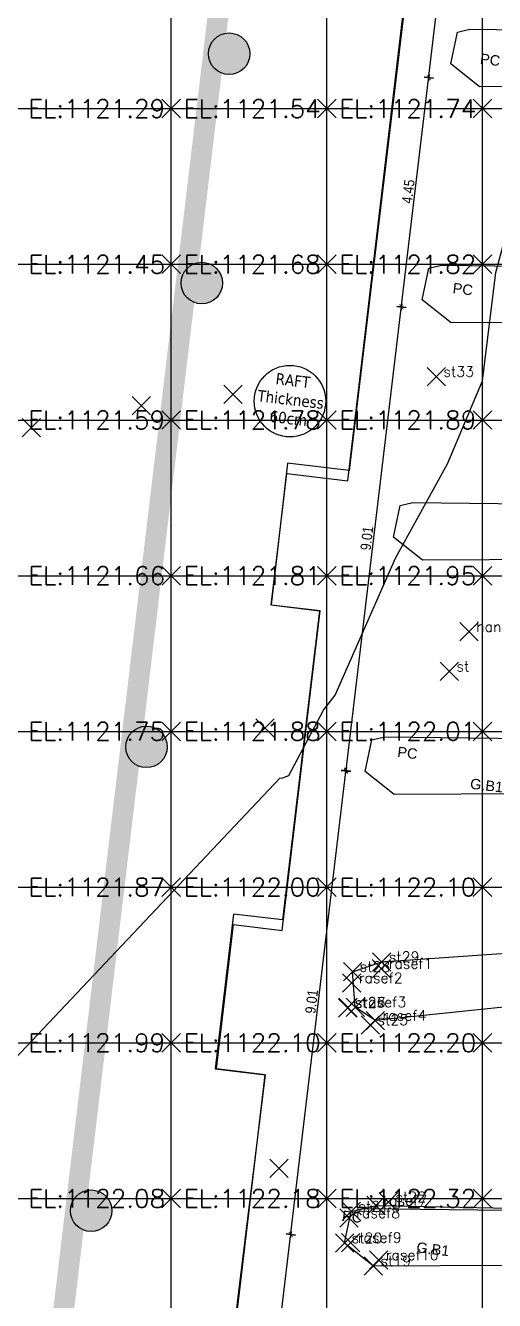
# Model space of a CAD drawing. Header units: metres. Extents: x -212 to 353974, y -37 to 356021.
# Drawn here: x 353791.35 to 353800.4, y 355941.08 to 355965.65 of the extents above; entities that cross this region are included whole.
import ezdxf
from ezdxf.enums import TextEntityAlignment as Align

# ---------------------------------------------------------------- set-up
doc = ezdxf.new("R2010")
doc.units = ezdxf.units.M
for name, color, linetype in [('A-G-DIMENSION', 191, 'Continuous'), ('C-TOPO-MINR', 8, 'Continuous'), ('C-TOPO-TEXT', 7, 'Continuous'), ('Obs.ts.td2', 7, 'Continuous'), ('Obs.ts.td2_Mark', 7, 'Continuous'), ('S-S-BEARING WALL HATCH UNDER THE GROUND', 250, 'Continuous'), ('S-S-COLUMN', 60, 'Continuous'), ('S-S-COLUMN HATCH', 250, 'Continuous'), ('S-TAGS', 135, 'Continuous'), ('S-TEXT- BEAMS', 7, 'Continuous'), ('S-Text-Foundations', 7, 'Continuous'), ('Survey.td2', 7, 'Continuous'), ('V-NODE', 1, 'Continuous')]:
    doc.layers.add(name, color=color, linetype=linetype)
doc.styles.add('ARIAL', font='arial.ttf')
doc.styles.add('Site 1-200 (m)', font='arial.ttf', dxfattribs={"width": 0.85, "height": 0.2})
doc.styles.get("Standard").update_dxf_attribs({"font": 'simplex.shx'})
doc.styles.add('Tohama', font='tahoma.ttf')
doc.dimstyles.new('FC 1-200 (m)', dxfattribs={"dimtxt": 0.26, "dimasz": 0.03, "dimexe": 0.144, "dimexo": 0.144, "dimgap": 0.03, "dimtad": 1, "dimzin": 9, "dimdsep": 46, "dimtxsty": 'Site 1-200 (m)', "dimblk": 'CC-DIMTICK', "dimcen": 90, "dimse1": 1, "dimse2": 1, "dimclrd": 256, "dimclrt": 256, "dimadec": 3, "dimazin": 0, "dimtfac": 1, "dimtix": 1, "dimtmove": 2, "dimatfit": 3, "dimfxl": 0.144, "dimtolj": 1, "dimlwd": -1, "dimarcsym": 0})

# ---------------------------------------------------------------- blocks, each defined once
blk = doc.blocks.new('*U1')
at = {"color": 0, "linetype": 'ByBlock', "lineweight": -2, "transparency": 16777216}
for p, q in [((-0.707, -0.707), (0.707, 0.707)), ((-0.707, 0.707), (0.707, -0.707))]:
    blk.add_line(p, q, dxfattribs=at)
blk = doc.blocks.new('*U615', base_point=(353796.2409, 355943.6295, 1122.2315))
at = {"layer": 'V-NODE', "lineweight": -2, "xscale": 0.25, "yscale": 0.25, "zscale": 0.25}
blk.add_blockref('*U1', (353796.2409, 355943.6295, 1122.2315), dxfattribs=at)
blk = doc.blocks.new('*U616', base_point=(353795.9745, 355952.1124, 1121.9564))
at = {"layer": 'V-NODE', "lineweight": -2, "xscale": 0.25, "yscale": 0.25, "zscale": 0.25}
blk.add_blockref('*U1', (353795.9745, 355952.1124, 1121.9564), dxfattribs=at)
blk = doc.blocks.new('*U622', base_point=(353791.4665, 355957.9022, 1121.5997))
at = {"layer": 'V-NODE', "lineweight": -2, "xscale": 0.25, "yscale": 0.25, "zscale": 0.25}
blk.add_blockref('*U1', (353791.4665, 355957.9022, 1121.5997), dxfattribs=at)
blk = doc.blocks.new('*U623', base_point=(353793.5901, 355958.3264, 1121.7507))
at = {"layer": 'V-NODE', "lineweight": -2, "xscale": 0.25, "yscale": 0.25, "zscale": 0.25}
blk.add_blockref('*U1', (353793.5901, 355958.3264, 1121.7507), dxfattribs=at)
blk = doc.blocks.new('*U624', base_point=(353795.3553, 355958.5413, 1121.8151))
at = {"layer": 'V-NODE', "lineweight": -2, "xscale": 0.25, "yscale": 0.25, "zscale": 0.25}
blk.add_blockref('*U1', (353795.3553, 355958.5413, 1121.8151), dxfattribs=at)
blk = doc.blocks.new('*U932', base_point=(353798.0632, 355941.7468, 1122.3101))
at = {"layer": 'V-NODE', "lineweight": -2, "xscale": 0.25, "yscale": 0.25, "zscale": 0.25}
blk.add_blockref('*U1', (353798.0632, 355941.7468, 1122.3101), dxfattribs=at)
blk = doc.blocks.new('*U933', base_point=(353797.5073, 355942.1899, 1122.3076))
at = {"layer": 'V-NODE', "lineweight": -2, "xscale": 0.25, "yscale": 0.25, "zscale": 0.25}
blk.add_blockref('*U1', (353797.5073, 355942.1899, 1122.3076), dxfattribs=at)
blk = doc.blocks.new('*U934', base_point=(353797.6362, 355942.799, 1122.2874))
at = {"layer": 'V-NODE', "lineweight": -2, "xscale": 0.25, "yscale": 0.25, "zscale": 0.25}
blk.add_blockref('*U1', (353797.6362, 355942.799, 1122.2874), dxfattribs=at)
blk = doc.blocks.new('*U935', base_point=(353798.3519, 355942.9791, 1122.2977))
at = {"layer": 'V-NODE', "lineweight": -2, "xscale": 0.25, "yscale": 0.25, "zscale": 0.25}
blk.add_blockref('*U1', (353798.3519, 355942.9791, 1122.2977), dxfattribs=at)
blk = doc.blocks.new('*U938', base_point=(353798.0054, 355946.3913, 1122.2021))
at = {"layer": 'V-NODE', "lineweight": -2, "xscale": 0.25, "yscale": 0.25, "zscale": 0.25}
blk.add_blockref('*U1', (353798.0054, 355946.3913, 1122.2021), dxfattribs=at)
blk = doc.blocks.new('*U939', base_point=(353797.5713, 355946.7294, 1122.1991))
at = {"layer": 'V-NODE', "lineweight": -2, "xscale": 0.25, "yscale": 0.25, "zscale": 0.25}
blk.add_blockref('*U1', (353797.5713, 355946.7294, 1122.1991), dxfattribs=at)
blk = doc.blocks.new('*U940', base_point=(353797.5687, 355946.7227, 1122.2006))
at = {"layer": 'V-NODE', "lineweight": -2, "xscale": 0.25, "yscale": 0.25, "zscale": 0.25}
blk.add_blockref('*U1', (353797.5687, 355946.7227, 1122.2006), dxfattribs=at)
blk = doc.blocks.new('*U941', base_point=(353797.6618, 355947.4181, 1122.1695))
at = {"layer": 'V-NODE', "lineweight": -2, "xscale": 0.25, "yscale": 0.25, "zscale": 0.25}
blk.add_blockref('*U1', (353797.6618, 355947.4181, 1122.1695), dxfattribs=at)
blk = doc.blocks.new('*U942', base_point=(353798.2241, 355947.6066, 1122.1713))
at = {"layer": 'V-NODE', "lineweight": -2, "xscale": 0.25, "yscale": 0.25, "zscale": 0.25}
blk.add_blockref('*U1', (353798.2241, 355947.6066, 1122.1713), dxfattribs=at)
blk = doc.blocks.new('*U945', base_point=(353798.2198, 355947.4773, 1122.4148))
at = {"layer": 'V-NODE', "lineweight": -2, "xscale": 0.25, "yscale": 0.25, "zscale": 0.25}
blk.add_blockref('*U1', (353798.2198, 355947.4773, 1122.4148), dxfattribs=at)
blk = doc.blocks.new('*U946', base_point=(353797.6437, 355947.2001, 1122.4201))
at = {"layer": 'V-NODE', "lineweight": -2, "xscale": 0.25, "yscale": 0.25, "zscale": 0.25}
blk.add_blockref('*U1', (353797.6437, 355947.2001, 1122.4201), dxfattribs=at)
blk = doc.blocks.new('*U947', base_point=(353797.7132, 355946.7341, 1122.4373))
at = {"layer": 'V-NODE', "lineweight": -2, "xscale": 0.25, "yscale": 0.25, "zscale": 0.25}
blk.add_blockref('*U1', (353797.7132, 355946.7341, 1122.4373), dxfattribs=at)
blk = doc.blocks.new('*U948', base_point=(353798.102, 355946.4778, 1122.4377))
at = {"layer": 'V-NODE', "lineweight": -2, "xscale": 0.25, "yscale": 0.25, "zscale": 0.25}
blk.add_blockref('*U1', (353798.102, 355946.4778, 1122.4377), dxfattribs=at)
blk = doc.blocks.new('*U951', base_point=(353798.1174, 355942.9142, 1122.5396))
at = {"layer": 'V-NODE', "lineweight": -2, "xscale": 0.25, "yscale": 0.25, "zscale": 0.25}
blk.add_blockref('*U1', (353798.1174, 355942.9142, 1122.5396), dxfattribs=at)
blk = doc.blocks.new('*U952', base_point=(353797.5944, 355942.6723, 1122.5332))
at = {"layer": 'V-NODE', "lineweight": -2, "xscale": 0.25, "yscale": 0.25, "zscale": 0.25}
blk.add_blockref('*U1', (353797.5944, 355942.6723, 1122.5332), dxfattribs=at)
blk = doc.blocks.new('*U953', base_point=(353797.625, 355942.1964, 1122.5453))
at = {"layer": 'V-NODE', "lineweight": -2, "xscale": 0.25, "yscale": 0.25, "zscale": 0.25}
blk.add_blockref('*U1', (353797.625, 355942.1964, 1122.5453), dxfattribs=at)
blk = doc.blocks.new('*U954', base_point=(353798.1645, 355941.8628, 1122.5646))
at = {"layer": 'V-NODE', "lineweight": -2, "xscale": 0.25, "yscale": 0.25, "zscale": 0.25}
blk.add_blockref('*U1', (353798.1645, 355941.8628, 1122.5646), dxfattribs=at)
blk = doc.blocks.new('*U996', base_point=(353799.9088, 355953.9686, 1122.0834))
at = {"layer": 'V-NODE', "lineweight": -2, "xscale": 0.25, "yscale": 0.25, "zscale": 0.25}
blk.add_blockref('*U1', (353799.9088, 355953.9686, 1122.0834), dxfattribs=at)
blk = doc.blocks.new('*U997', base_point=(353799.5279, 355953.2035, 1122.0936))
at = {"layer": 'V-NODE', "lineweight": -2, "xscale": 0.25, "yscale": 0.25, "zscale": 0.25}
blk.add_blockref('*U1', (353799.5279, 355953.2035, 1122.0936), dxfattribs=at)
blk = doc.blocks.new('*U1000', base_point=(353799.2773, 355958.8816, 1121.9569))
at = {"layer": 'V-NODE', "lineweight": -2, "xscale": 0.25, "yscale": 0.25, "zscale": 0.25}
blk.add_blockref('*U1', (353799.2773, 355958.8816, 1121.9569), dxfattribs=at)
blk = doc.blocks.new('CC-DIMTICK')
for p, q in [((0, 3), (0, -3)), ((2, 0), (-2, 0))]:
    blk.add_line(p, q)
at = {"const_width": 0.444, "flags": 128}
blk.add_lwpolyline([(-1.41, -1.41), (1.41, 1.41)], dxfattribs=at)
blk = doc.blocks.new('*D1121')
at = {"layer": 'A-G-DIMENSION', "transparency": 16777216}
blk.add_line((353795.056, 355930.519), (353796.466, 355942.325), dxfattribs=at)
at = {"layer": 'A-G-DIMENSION', "transparency": 16777216, "xscale": 0.03, "yscale": 0.03, "zscale": 0.03}
for p, rotation in [((353796.47, 355942.355), 83.19121826579918), ((353795.053, 355930.489), 263.1912182657991)]:
    blk.add_blockref('CC-DIMTICK', p, dxfattribs=dict(at, rotation=rotation))
at = {"layer": 'A-G-DIMENSION', "transparency": 16777216, "insert": (353795.63, 355936.437), "char_height": 0.2, "attachment_point": 5, "rotation": 83.1912, "style": 'Site 1-200 (m)'}
blk.add_mtext('\\A1;11.95', dxfattribs=at)
blk = doc.blocks.new('*D1122')
at = {"layer": 'A-G-DIMENSION', "transparency": 16777216}
blk.add_line((353796.473, 355942.384), (353797.534, 355951.271), dxfattribs=at)
at = {"layer": 'A-G-DIMENSION', "transparency": 16777216, "xscale": 0.03, "yscale": 0.03, "zscale": 0.03}
for p, rotation in [((353797.538, 355951.301), 83.19121826579918), ((353796.47, 355942.355), 263.1912182657991)]:
    blk.add_blockref('CC-DIMTICK', p, dxfattribs=dict(at, rotation=rotation))
at = {"layer": 'A-G-DIMENSION', "transparency": 16777216, "insert": (353796.873, 355946.844), "char_height": 0.2, "attachment_point": 5, "rotation": 83.1912, "style": 'Site 1-200 (m)'}
blk.add_mtext('\\A1;9.01', dxfattribs=at)
blk = doc.blocks.new('*D1123')
at = {"layer": 'A-G-DIMENSION', "transparency": 16777216}
blk.add_line((353797.539, 355951.311), (353798.6, 355960.198), dxfattribs=at)
at = {"layer": 'A-G-DIMENSION', "transparency": 16777216, "xscale": 0.03, "yscale": 0.03, "zscale": 0.03}
for p, rotation in [((353798.604, 355960.228), 83.19121826579918), ((353797.535, 355951.281), 263.1912182657991)]:
    blk.add_blockref('CC-DIMTICK', p, dxfattribs=dict(at, rotation=rotation))
at = {"layer": 'A-G-DIMENSION', "transparency": 16777216, "insert": (353797.938, 355955.77), "char_height": 0.2, "attachment_point": 5, "rotation": 83.1912, "style": 'Site 1-200 (m)'}
blk.add_mtext('\\A1;9.01', dxfattribs=at)
blk = doc.blocks.new('*D1124')
at = {"layer": 'A-G-DIMENSION', "transparency": 16777216}
blk.add_line((353798.607, 355960.258), (353799.128, 355964.617), dxfattribs=at)
at = {"layer": 'A-G-DIMENSION', "transparency": 16777216, "xscale": 0.03, "yscale": 0.03, "zscale": 0.03}
for p, rotation in [((353799.131, 355964.646), 83.19121826579918), ((353798.604, 355960.228), 263.1912182657991)]:
    blk.add_blockref('CC-DIMTICK', p, dxfattribs=dict(at, rotation=rotation))
at = {"layer": 'A-G-DIMENSION', "transparency": 16777216, "insert": (353798.737, 355962.453), "char_height": 0.2, "attachment_point": 5, "rotation": 83.1912, "style": 'Site 1-200 (m)'}
blk.add_mtext('\\A1;4.45', dxfattribs=at)
blk = doc.blocks.new('*D1125')
at = {"layer": 'A-G-DIMENSION', "transparency": 16777216}
blk.add_line((353799.135, 355964.676), (353799.661, 355969.085), dxfattribs=at)
at = {"layer": 'A-G-DIMENSION', "transparency": 16777216, "xscale": 0.03, "yscale": 0.03, "zscale": 0.03}
for p, rotation in [((353799.665, 355969.115), 83.19121826579918), ((353799.131, 355964.646), 263.1912182657991)]:
    blk.add_blockref('CC-DIMTICK', p, dxfattribs=dict(at, rotation=rotation))
at = {"layer": 'A-G-DIMENSION', "transparency": 16777216, "insert": (353799.267, 355966.896), "char_height": 0.2, "attachment_point": 5, "rotation": 83.1912, "style": 'Site 1-200 (m)'}
blk.add_mtext('\\A1;4.5', dxfattribs=at)

msp = doc.modelspace()

# ---------------------------------------------------------------- hatches: boundary and pattern name
at = {"layer": 'S-S-BEARING WALL HATCH UNDER THE GROUND'}
h = msp.add_hatch(color=256, dxfattribs=at)
h.dxf.hatch_style = 1
h.paths.add_polyline_path([(353790.73092, 355931.20628), (353791.1281, 355931.15885), (353796.61137, 355977.08305), (353796.21419, 355977.13048)])
at = {"layer": 'S-S-COLUMN HATCH'}
h = msp.add_hatch(color=256, dxfattribs=at)
h.dxf.hatch_style = 1
edge = h.paths.add_edge_path()
edge.add_arc((353795.28205, 355965.10608), 0.4, -6.808782, 353.191218)
h = msp.add_hatch(color=256, dxfattribs=at)
h.dxf.hatch_style = 1
edge = h.paths.add_edge_path()
edge.add_arc((353795.28205, 355965.10608), 0.4, -6.808782, 353.191218)
h = msp.add_hatch(color=256, dxfattribs=at)
h.dxf.hatch_style = 1
edge = h.paths.add_edge_path()
edge.add_arc((353794.75447, 355960.68743), 0.4, -6.808782, 353.191218)
h = msp.add_hatch(color=256, dxfattribs=at)
h.dxf.hatch_style = 1
edge = h.paths.add_edge_path()
edge.add_arc((353794.75447, 355960.68743), 0.4, -6.808782, 353.191218)
h = msp.add_hatch(color=256, dxfattribs=at)
h.dxf.hatch_style = 1
edge = h.paths.add_edge_path()
edge.add_arc((353793.68746, 355951.75083), 0.4, -6.808782, 353.191218)
h = msp.add_hatch(color=256, dxfattribs=at)
h.dxf.hatch_style = 1
edge = h.paths.add_edge_path()
edge.add_arc((353793.68746, 355951.75083), 0.4, -6.808782, 353.191218)
h = msp.add_hatch(color=256, dxfattribs=at)
h.dxf.hatch_style = 1
edge = h.paths.add_edge_path()
edge.add_arc((353792.62044, 355942.81423), 0.4, -6.808782, 353.191218)
h = msp.add_hatch(color=256, dxfattribs=at)
h.dxf.hatch_style = 1
edge = h.paths.add_edge_path()
edge.add_arc((353792.62044, 355942.81423), 0.4, -6.808782, 353.191218)

# ---------------------------------------------------------------- linework, layer by layer
at = {"color": 7, "true_color": 0xffffff}
for p, q in [((353794.16579, 355916.04908, 1117.65392), (353794.16579, 355980.39264, 1121.66659)), ((353797.16579, 355919.04908, 1117.84101), (353797.16579, 355980.26569, 1121.65867)), ((353800.16579, 355913.73609, 1117.50968), (353800.16579, 355980.17727, 1121.65316)), ((353766.4025, 355964.04908, 1115.89815), (353814.51346, 355964.04908, 1130.32772)), ((353767.04167, 355961.04908, 1116.08985), (353812.32423, 355961.04908, 1129.67112)), ((353767.68747, 355958.04908, 1116.28354), (353814.40461, 355958.04908, 1130.29508)), ((353768.37148, 355955.04908, 1116.48869), (353814.52556, 355955.04908, 1130.33135)), ((353769.0555, 355952.04908, 1116.69384), (353814.51346, 355952.04908, 1130.32772)), ((353769.73952, 355949.04908, 1116.89899), (353838.51346, 355949.04908, 1137.52587)), ((353770.42353, 355946.04908, 1117.10415), (353814.51346, 355946.04908, 1130.32772)), ((353771.10755, 355943.04908, 1117.3093), (353814.51346, 355943.04908, 1130.32772))]:
    msp.add_line(p, q, dxfattribs=at)
at = {"color": 7, "true_color": 0xffffff, "flags": 128}
msp.add_lwpolyline([(353768.65595, 355983.34151), (353774.61368, 355982.63016), (353774.56033, 355982.18333), (353775.75188, 355982.04106), (353775.80523, 355982.48789), (353781.76296, 355981.77655), (353781.70961, 355981.32972), (353786.87298, 355980.71322), (353786.92633, 355981.16005), (353792.88407, 355980.44871), (353792.83072, 355980.00188), (353799.03669, 355979.2609), (353797.71438, 355968.08753), (353798.89432, 355967.94665), (353797.59627, 355957.07501), (353796.40472, 355957.21728), (353796.09282, 355954.48497), (353797.02196, 355954.37376), (353796.31065, 355948.41629), (353795.36734, 355948.52892), (353795.01167, 355945.55005), (353795.97837, 355945.43438), (353795.24364, 355939.47969)], dxfattribs=at)
at = {"color": 2}
msp.add_lwpolyline([(353795.24972, 355939.27729), (353795.97837, 355945.43438), (353795.03495, 355945.54603), (353795.36402, 355948.32665), (353796.30744, 355948.215), (353797.0361, 355954.37209), (353796.09268, 355954.48373), (353796.39245, 355957.01675), (353797.57249, 355956.87586), (353798.88296, 355967.94924), (353797.70277, 355968.08891), (353799.02493, 355979.26104), (353792.81819, 355979.99557), (353792.87108, 355980.44246), (353786.71399, 355981.17111)], dxfattribs=at)
at = {"color": 4}
msp.add_lwpolyline([(353795.24972, 355939.27729), (353795.97837, 355945.43438), (353795.03495, 355945.54603), (353795.36402, 355948.32665), (353796.30744, 355948.215), (353797.0361, 355954.37209), (353796.09268, 355954.48373), (353796.39508, 355957.01644), (353797.57263, 355956.87708), (353798.89447, 355967.94788), (353797.70277, 355968.08891), (353798.77225, 355977.12592), (353807.89031, 355976.04685), (353807.89701, 355925.79346)], dxfattribs=at)
at = {"color": 252, "true_color": 0x939598, "elevation": 1123.0489}
msp.add_lwpolyline([(353805.52121, 355938.31188), (353805.75662, 355941.45014), (353805.80137, 355941.78431), (353798.06324, 355941.74683), (353797.50729, 355942.18986), (353797.63616, 355942.79903), (353798.11743, 355942.91425), (353805.5504, 355942.76394), (353805.76612, 355947.27844), (353798.10203, 355946.47778), (353797.71322, 355946.7341), (353797.66182, 355947.41809), (353798.2241, 355947.60656), (353805.87113, 355948.13924), (353808.4831, 355969.73102)], dxfattribs=at)
at = {"color": 2, "elevation": 1123.0489}
for points in [[(353807.85112, 355964.50675), (353800.11299, 355964.46927), (353799.55704, 355964.9123), (353799.68591, 355965.52147), (353799.92655, 355965.57908), (353807.60015, 355965.48637)], [(353807.30093, 355959.95864), (353799.56281, 355959.92116), (353799.00685, 355960.3642), (353799.13572, 355960.97337), (353799.37636, 355961.03098), (353807.04997, 355960.93827)], [(353806.74792, 355955.38713), (353799.00979, 355955.34965), (353798.45384, 355955.79269), (353798.58271, 355956.40186), (353798.82334, 355956.45947), (353806.49695, 355956.36676)], [(353806.20175, 355950.87227), (353798.46362, 355950.83479), (353797.90767, 355951.27783), (353798.03654, 355951.88699), (353798.27718, 355951.9446), (353805.95078, 355951.8519)], [(353805.80137, 355941.78431), (353798.06324, 355941.74683), (353797.50729, 355942.18986), (353797.63616, 355942.79903), (353797.87679, 355942.85664), (353805.5504, 355942.76394)]]:
    msp.add_lwpolyline(points, dxfattribs=at)
at = {"layer": 'C-TOPO-MINR', "color": 8, "linetype": 'Continuous', "lineweight": -3, "elevation": 1122, "flags": 128}
msp.add_lwpolyline([(353789.29977, 355943.79032), (353796.25913, 355951.15011), (353796.31972, 355951.15195), (353796.43091, 355951.19824), (353797.10371, 355952.45913), (353797.32517, 355952.74965), (353798.49336, 355955.39001), (353799.49246, 355957.20768), (353800.17162, 355958.80369), (353800.42438, 355960.89096), (353802.52763, 355968.69049)], dxfattribs=at)
at = {"layer": 'C-TOPO-TEXT', "color": 6, "linetype": 'Continuous', "lineweight": -3}
for p, q in [((353793.98618, 355963.86947, 1121.53692), (353794.34539, 355964.22868, 1121.53692)), ((353793.98618, 355964.22868, 1121.53692), (353794.34539, 355963.86947, 1121.53692)), ((353796.98618, 355963.86947, 1121.73564), (353797.34539, 355964.22868, 1121.73564)), ((353796.98618, 355964.22868, 1121.73564), (353797.34539, 355963.86947, 1121.73564)), ((353799.98618, 355963.86947, 1121.92094), (353800.34539, 355964.22868, 1121.92094)), ((353799.98618, 355964.22868, 1121.92094), (353800.34539, 355963.86947, 1121.92094)), ((353793.98618, 355960.86947, 1121.67608), (353794.34539, 355961.22868, 1121.67608)), ((353793.98618, 355961.22868, 1121.67608), (353794.34539, 355960.86947, 1121.67608)), ((353796.98618, 355960.86947, 1121.81689), (353797.34539, 355961.22868, 1121.81689)), ((353796.98618, 355961.22868, 1121.81689), (353797.34539, 355960.86947, 1121.81689)), ((353799.98618, 355960.86947, 1121.97855), (353800.34539, 355961.22868, 1121.97855)), ((353799.98618, 355961.22868, 1121.97855), (353800.34539, 355960.86947, 1121.97855)), ((353793.98618, 355957.86947, 1121.77804), (353794.34539, 355958.22868, 1121.77804)), ((353793.98618, 355958.22868, 1121.77804), (353794.34539, 355957.86947, 1121.77804)), ((353796.98618, 355957.86947, 1121.89411), (353797.34539, 355958.22868, 1121.89411)), ((353796.98618, 355958.22868, 1121.89411), (353797.34539, 355957.86947, 1121.89411)), ((353799.98618, 355957.86947, 1122.01465), (353800.34539, 355958.22868, 1122.01465)), ((353799.98618, 355958.22868, 1122.01465), (353800.34539, 355957.86947, 1122.01465)), ((353793.98618, 355954.86947, 1121.80997), (353794.34539, 355955.22868, 1121.80997)), ((353793.98618, 355955.22868, 1121.80997), (353794.34539, 355954.86947, 1121.80997)), ((353796.98618, 355954.86947, 1121.95199), (353797.34539, 355955.22868, 1121.95199)), ((353796.98618, 355955.22868, 1121.95199), (353797.34539, 355954.86947, 1121.95199)), ((353799.98618, 355954.86947, 1122.07398), (353800.34539, 355955.22868, 1122.07398)), ((353799.98618, 355955.22868, 1122.07398), (353800.34539, 355954.86947, 1122.07398)), ((353793.98618, 355951.86947, 1121.87896), (353794.34539, 355952.22868, 1121.87896)), ((353793.98618, 355952.22868, 1121.87896), (353794.34539, 355951.86947, 1121.87896)), ((353796.98618, 355951.86947, 1122.01297), (353797.34539, 355952.22868, 1122.01297)), ((353796.98618, 355952.22868, 1122.01297), (353797.34539, 355951.86947, 1122.01297)), ((353799.98618, 355951.86947, 1122.13794), (353800.34539, 355952.22868, 1122.13794)), ((353799.98618, 355952.22868, 1122.13794), (353800.34539, 355951.86947, 1122.13794)), ((353793.98618, 355948.86947, 1121.99611), (353794.34539, 355949.22868, 1121.99611)), ((353793.98618, 355949.22868, 1121.99611), (353794.34539, 355948.86947, 1121.99611)), ((353796.98618, 355948.86947, 1122.09694), (353797.34539, 355949.22868, 1122.09694)), ((353796.98618, 355949.22868, 1122.09694), (353797.34539, 355948.86947, 1122.09694)), ((353799.98618, 355948.86947, 1122.20141), (353800.34539, 355949.22868, 1122.20141)), ((353799.98618, 355949.22868, 1122.20141), (353800.34539, 355948.86947, 1122.20141)), ((353793.98618, 355945.86947, 1122.09965), (353794.34539, 355946.22868, 1122.09965)), ((353793.98618, 355946.22868, 1122.09965), (353794.34539, 355945.86947, 1122.09965)), ((353796.98618, 355945.86947, 1122.2036), (353797.34539, 355946.22868, 1122.2036)), ((353796.98618, 355946.22868, 1122.2036), (353797.34539, 355945.86947, 1122.2036)), ((353799.98618, 355945.86947, 1122.41596), (353800.34539, 355946.22868, 1122.41596)), ((353799.98618, 355946.22868, 1122.41596), (353800.34539, 355945.86947, 1122.41596)), ((353793.98618, 355942.86947, 1122.17823), (353794.34539, 355943.22868, 1122.17823)), ((353793.98618, 355943.22868, 1122.17823), (353794.34539, 355942.86947, 1122.17823)), ((353796.98618, 355942.86947, 1122.3174), (353797.34539, 355943.22868, 1122.3174)), ((353796.98618, 355943.22868, 1122.3174), (353797.34539, 355942.86947, 1122.3174)), ((353799.98618, 355942.86947, 1122.33653), (353800.34539, 355943.22868, 1122.33653)), ((353799.98618, 355943.22868, 1122.33653), (353800.34539, 355942.86947, 1122.33653))]:
    msp.add_line(p, q, dxfattribs=at)
at = {"layer": 'Obs.ts.td2'}
for p in [(353799.27731, 355958.88164, 1121.9569), (353799.90877, 355953.9686, 1122.0834), (353799.52788, 355953.20353, 1122.0936), (353798.2241, 355947.60656, 1122.1713), (353797.66182, 355947.41809, 1122.1695), (353798.21981, 355947.4773, 1122.4148), (353797.64366, 355947.20012, 1122.4201), (353797.56868, 355946.72269, 1122.2006), (353797.57129, 355946.72945, 1122.1991), (353797.71322, 355946.7341, 1122.4373), (353798.00541, 355946.3913, 1122.2021), (353798.10203, 355946.47778, 1122.4377), (353798.35192, 355942.9791, 1122.2977), (353797.5944, 355942.67232, 1122.5332), (353797.63616, 355942.79903, 1122.2874), (353798.11743, 355942.91425, 1122.5396), (353797.50729, 355942.18986, 1122.3076), (353797.62501, 355942.19643, 1122.5453), (353798.06324, 355941.74683, 1122.3101), (353798.16452, 355941.8628, 1122.5646)]:
    msp.add_point(p, dxfattribs=at)
at = {"layer": 'S-S-COLUMN'}
for centre in [(353795.28205, 355965.10608), (353795.28205, 355965.10608), (353794.75447, 355960.68743), (353794.75447, 355960.68743), (353793.68746, 355951.75083), (353793.68746, 355951.75083), (353792.62044, 355942.81423), (353792.62044, 355942.81423)]:
    msp.add_circle(centre, 0.4, dxfattribs=at)
at = {"layer": 'S-TAGS', "ltscale": 0.05}
msp.add_circle((353796.45479, 355958.41329), 0.68901, dxfattribs=at)
at = {"layer": 'Survey.td2'}
for p in [(353795.35533, 355958.5413, 1121.8151), (353793.59008, 355958.32639, 1121.7507), (353791.46651, 355957.90215, 1121.5997), (353795.97452, 355952.11239, 1121.9564), (353796.24086, 355943.62949, 1122.2315)]:
    msp.add_point(p, dxfattribs=at)

# ---------------------------------------------------------------- block references
at = {"layer": 'V-NODE'}
for name, p in [('*U1000', (353799.2773, 355958.8816, 1121.9569)), ('*U624', (353795.3553, 355958.5413, 1121.8151)), ('*U623', (353793.5901, 355958.3264, 1121.7507)), ('*U622', (353791.4665, 355957.9022, 1121.5997)), ('*U996', (353799.9088, 355953.9686, 1122.0834)), ('*U997', (353799.5279, 355953.2035, 1122.0936)), ('*U616', (353795.9745, 355952.1124, 1121.9564)), ('*U941', (353797.6618, 355947.4181, 1122.1695)), ('*U945', (353798.2198, 355947.4773, 1122.4148)), ('*U942', (353798.2241, 355947.6066, 1122.1713)), ('*U946', (353797.6437, 355947.2001, 1122.4201)), ('*U940', (353797.5687, 355946.7227, 1122.2006)), ('*U939', (353797.5713, 355946.7294, 1122.1991)), ('*U947', (353797.7132, 355946.7341, 1122.4373)), ('*U948', (353798.102, 355946.4778, 1122.4377)), ('*U938', (353798.0054, 355946.3913, 1122.2021)), ('*U615', (353796.2409, 355943.6295, 1122.2315)), ('*U934', (353797.6362, 355942.799, 1122.2874)), ('*U951', (353798.1174, 355942.9142, 1122.5396)), ('*U935', (353798.3519, 355942.9791, 1122.2977)), ('*U952', (353797.5944, 355942.6723, 1122.5332)), ('*U933', (353797.5073, 355942.1899, 1122.3076)), ('*U953', (353797.625, 355942.1964, 1122.5453)), ('*U954', (353798.1645, 355941.8628, 1122.5646)), ('*U932', (353798.0632, 355941.7468, 1122.3101))]:
    msp.add_blockref(name, p, dxfattribs=at)

# ---------------------------------------------------------------- texts
at = {"layer": 'C-TOPO-TEXT', "color": 7, "linetype": 'Continuous', "lineweight": -3, "char_height": 0.35, "attachment_point": 4}
for s, insert in [('EL:1121.29', (353791.40889, 355964.04908, 1121.2946)), ('EL:1121.54', (353794.40889, 355964.04908, 1121.53692)), ('EL:1121.74', (353797.40889, 355964.04908, 1121.73564)), ('EL:1121.45', (353791.40889, 355961.04908, 1121.449)), ('EL:1121.68', (353794.40889, 355961.04908, 1121.67608)), ('EL:1121.82', (353797.40889, 355961.04908, 1121.81689)), ('EL:1121.59', (353791.40889, 355958.04908, 1121.58588)), ('EL:1121.78', (353794.40889, 355958.04908, 1121.77804)), ('EL:1121.89', (353797.40889, 355958.04908, 1121.89411)), ('EL:1121.66', (353791.40889, 355955.04908, 1121.66085)), ('EL:1121.81', (353794.40889, 355955.04908, 1121.80997)), ('EL:1121.95', (353797.40889, 355955.04908, 1121.95199)), ('EL:1121.75', (353791.40889, 355952.04908, 1121.74609)), ('EL:1121.88', (353794.40889, 355952.04908, 1121.87896)), ('EL:1122.01', (353797.40889, 355952.04908, 1122.01297)), ('EL:1121.87', (353791.40889, 355949.04908, 1121.87273)), ('EL:1122.00', (353794.40889, 355949.04908, 1121.99611)), ('EL:1122.10', (353797.40889, 355949.04908, 1122.09694)), ('EL:1121.99', (353791.40889, 355946.04908, 1121.99015)), ('EL:1122.10', (353794.40889, 355946.04908, 1122.09965)), ('EL:1122.20', (353797.40889, 355946.04908, 1122.2036)), ('EL:1122.08', (353791.40889, 355943.04908, 1122.07943)), ('EL:1122.18', (353794.40889, 355943.04908, 1122.17823)), ('EL:1122.32', (353797.40889, 355943.04908, 1122.3174))]:
    msp.add_mtext(s, dxfattribs=dict(at, insert=insert))
at = {"layer": 'Obs.ts.td2_Mark'}
for s, p in [(' st33', (353799.27731, 355958.88164, 1121.9569)), (' hangar ngl2z3', (353799.90877, 355953.9686, 1122.0834)), (' st', (353799.52788, 355953.20353, 1122.0936)), (' st28', (353797.66182, 355947.41809, 1122.1695)), (' st29', (353798.2241, 355947.60656, 1122.1713)), (' rasef1', (353798.21981, 355947.4773, 1122.4148)), (' rasef2', (353797.64366, 355947.20012, 1122.4201)), (' st27', (353797.56868, 355946.72269, 1122.2006)), (' st26', (353797.57129, 355946.72945, 1122.1991)), (' rasef3', (353797.71322, 355946.7341, 1122.4373)), (' rasef4', (353798.10203, 355946.47778, 1122.4377)), (' st25', (353798.00541, 355946.3913, 1122.2021)), (' st22', (353798.35192, 355942.9791, 1122.2977)), (' st21', (353797.63616, 355942.79903, 1122.2874)), (' rasef7', (353798.11743, 355942.91425, 1122.5396)), (' rasef8', (353797.5944, 355942.67232, 1122.5332)), (' st20', (353797.50729, 355942.18986, 1122.3076)), (' rasef9', (353797.62501, 355942.19643, 1122.5453)), (' st19', (353798.06324, 355941.74683, 1122.3101)), (' rasef10', (353798.16452, 355941.8628, 1122.5646))]:
    msp.add_text(s, height=0.2, dxfattribs=at).set_placement(p)
at = {"layer": 'S-TAGS', "ltscale": 0.05, "insert": (353797.34805, 355958.82107), "char_height": 0.2200019, "width": 1.6573346, "attachment_point": 3, "rotation": 353.191218, "style": 'Tohama'}
msp.add_mtext('\\pxqc;RAFT Thickness^J60cm', dxfattribs=at)
at = {"layer": 'S-TEXT- BEAMS', "ltscale": 0.05, "style": 'ARIAL'}
for p in [(353799.93321, 355951.0457), (353798.89704, 355942.11186)]:
    msp.add_text('G.B1', height=0.200002, rotation=353.191218, dxfattribs=at).set_placement(p, align=Align.MIDDLE_LEFT)
at = {"layer": 'S-Text-Foundations', "ltscale": 0.05, "style": 'ARIAL'}
for p in [(353800.12389, 355965.01328), (353799.59631, 355960.59463), (353798.5293, 355951.65803), (353797.46229, 355942.72142)]:
    msp.add_text('PC', height=0.200002, rotation=353.191218, dxfattribs=at).set_placement(p, align=Align.MIDDLE_LEFT)

# ---------------------------------------------------------------- dimensions: what is measured, and where the dimension line sits
at = {"layer": 'A-G-DIMENSION'}
for base, p1, p2, picture, middle in [((353799.66478, 355969.11479), (353799.13128, 355964.64649), (353799.66478, 355969.11479), '*D1125', (353799.26725, 355966.89626)), ((353799.13128, 355964.64649), (353798.6037, 355960.22784), (353799.13128, 355964.64649), '*D1124', (353798.73671, 355962.45278)), ((353798.6037, 355960.22784), (353797.93798, 355951.23314), (353798.6037, 355960.22784), '*D1123', (353797.93841, 355955.77018)), ((353797.53788, 355951.30128), (353796.46967, 355942.35464), (353797.94038, 355951.25322), '*D1122', (353796.87259, 355946.84362)), ((353796.46967, 355942.35464), (353795.05291, 355930.48882), (353796.46967, 355942.35464), '*D1121', (353795.63011, 355936.43739))]:
    dim = msp.add_linear_dim(base=base, p1=p1, p2=p2, angle=83.191218, dimstyle='FC 1-200 (m)', dxfattribs=at)
    dim.commit()
    dim.dimension.update_dxf_attribs({"geometry": picture, "text_midpoint": middle})

doc.saveas('drawing.dxf')
